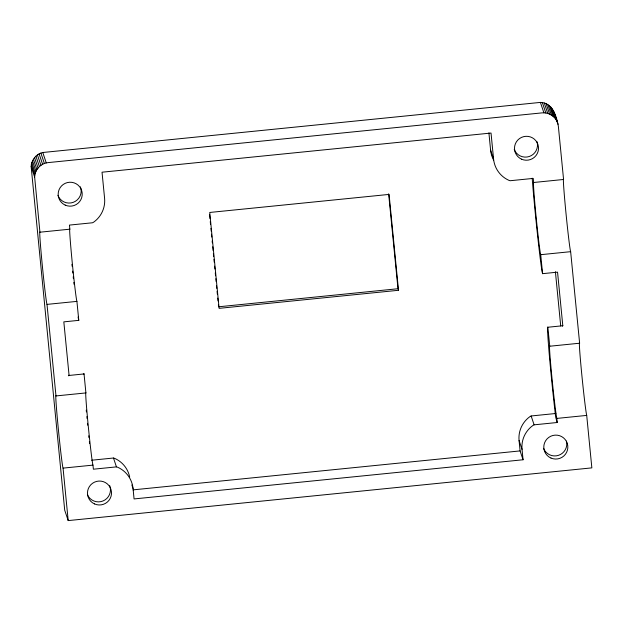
<?xml version="1.0" encoding="UTF-8"?>
<svg xmlns="http://www.w3.org/2000/svg" width="623" height="623" viewBox="0 0 623 623"><rect width="100%" height="100%" fill="white"/><g stroke="black" fill="none" stroke-linecap="round" stroke-linejoin="round"><path stroke-width="0.93" d="M31.15 166.614C31.306 159.994 36.321 153.943 42.777 152.503L540.406 102.406C552.64 102.593 556.612 116.47 558.356 126.267L563.574 179.479A36.477 0.888 84.3 0 0 565.848 211.812A36.477 0.888 84.3 0 0 570.652 251.676L579.624 343.218A36.477 0.903 84.2 0 0 581.89 375.544A36.477 0.903 84.2 0 0 586.71 415.409L591.85 467.873L68.203 520.594L64.706 510.182L31.15 166.614L34.647 177.033L39.927 232.2A36.477 0.872 84.3 0 0 42.216 264.526A36.477 0.872 84.3 0 0 46.998 304.39L55.984 395.932A36.477 0.872 84.3 0 0 58.266 428.258A36.477 0.872 84.3 0 0 63.055 468.122L68.203 520.594M34.647 177.033C34.779 169.713 40.931 163.21 48.212 162.595L541.932 112.888C548.497 112.156 555.194 116.252 557.468 122.466M555.864 413.485L531.146 415.977L529.947 416.616A26.322 26.166 -18.6 0 0 519.068 440.492L520.088 450.912L523.063 459.766L134.07 498.93L133.049 488.51L131.858 484.967M532.19 178.17A55.649 1.355 84.3 0 0 537.672 236.234A55.649 1.355 84.3 0 0 542.586 273.661L557.554 272.158L562.803 325.743L547.843 327.246L549.759 346.224A36.477 0.903 84.2 0 0 552.025 378.55A36.477 0.903 84.2 0 0 556.845 418.415L557.188 422.511L534.113 424.831L532.922 425.47A26.322 26.166 -18.6 0 0 522.043 449.347L523.063 459.766M39.927 232.2L69.854 229.186L69.449 225.09L92.516 222.769L93.707 222.131A26.322 26.166 -18.6 0 0 104.586 198.254L102.032 172.205L491.025 133.049L493.58 159.099A26.322 26.166 -18.6 0 0 508.89 180.335L510.182 180.725L533.249 178.404L533.638 182.492A36.477 0.888 84.3 0 0 535.912 214.826A36.477 0.888 84.3 0 0 540.717 254.69L542.586 273.661M533.638 182.492L563.574 179.479M46.998 304.39L76.917 301.384L78.786 320.354L63.826 321.865L69.083 375.451A55.649 1.355 84.3 0 0 68.764 375.84M540.717 254.69L570.652 251.676M398.51 290.287L389.071 194.407L209.749 212.459L219.109 308.346L398.51 290.287L397.988 288.729L218.587 306.789L218.4 304.849M69.083 375.451L84.043 373.94L85.904 392.926A36.477 0.872 84.3 0 0 88.186 425.252A36.477 0.872 84.3 0 0 92.967 465.116L93.38 469.205L116.446 466.884L117.747 467.273A26.322 26.166 -18.6 0 1 133.049 488.51M55.984 395.932L85.904 392.926M549.759 346.224L579.624 343.218M91.612 460.226L113.479 458.022L114.772 458.411A26.322 26.166 -18.6 0 1 129.701 477.117M63.055 468.122L92.967 465.116M556.845 418.415L586.71 415.409M133.034 489.873L520.088 450.912M558.037 124.335L553.972 112.054M553.162 110.271L556.658 120.691M552.126 108.612L555.623 119.024M550.88 107.101L554.377 117.521M549.447 105.77L552.944 116.182M547.851 104.633L551.347 115.053M546.114 103.714L549.611 114.134M544.276 103.029L547.773 113.448M542.36 102.593L545.857 113.004M540.406 102.406L543.902 112.818M488.907 132.87L490.613 150.236L493.58 159.099M557.188 422.511L555.7 417.2A55.649 1.355 84.3 0 1 549.393 355.935A55.649 1.355 84.3 0 1 547.843 327.246M531.146 415.977L534.113 424.831M519.068 440.492L522.043 449.347M42.777 152.503L46.266 162.922M40.892 153.079L44.389 163.491M39.101 153.889L42.598 164.301M37.427 154.925L40.923 165.344M35.908 156.171L39.405 166.59M34.561 157.603L38.058 168.023M33.416 159.2L36.913 169.612M32.489 160.929L35.986 171.341M31.796 162.759L35.285 173.178M31.345 164.667L34.841 175.079M113.479 458.022L116.446 466.884M555.397 271.683L560.716 325.93M388.643 193.823L397.988 288.729M209.601 214.779L209.982 218.657M210.263 221.562L210.551 224.467M210.924 228.337L211.213 231.242M211.493 234.155L211.781 237.059M212.155 240.93L212.342 242.869M212.723 246.739L213.105 250.617M213.385 253.522L213.673 256.427M213.954 259.332L214.234 262.236M214.616 266.114L214.896 269.019M215.278 272.89L215.558 275.794M215.846 278.699L216.126 281.612M216.508 285.482L216.788 288.387M217.077 291.291L217.357 294.196M217.739 298.074L218.019 300.979M78.786 320.354A55.649 1.355 84.3 0 1 78.101 316.99M74.02 284.267A55.649 1.355 84.3 0 1 73.818 282.437M73.421 278.699A55.649 1.355 84.3 0 1 73.218 276.814M72.821 273.038A55.649 1.355 84.3 0 1 72.626 271.122M72.128 266.286A55.649 1.355 84.3 0 1 71.933 264.339M493.58 160.002A26.322 26.166 -18.6 0 1 490.613 150.236M562.491 326.133A55.649 1.355 84.3 0 1 562.803 325.743M89.572 443.374A55.649 1.355 84.3 0 1 89.369 441.497M88.972 437.712A55.649 1.355 84.3 0 1 88.778 435.812M87.703 425.174A55.649 1.355 84.3 0 1 87.508 423.266M87.049 418.5A55.649 1.355 84.3 0 1 86.87 416.6M86.426 411.928A55.649 1.355 84.3 0 1 86.262 410.105M83.723 374.33A55.649 1.355 84.3 0 1 84.043 373.94M76.917 301.384A36.477 0.872 84.3 0 1 72.136 261.512A36.477 0.872 84.3 0 1 69.854 229.186M566.447 441.061A12.032 11.962 -18.6 0 1 558.403 455.366A12.032 11.962 -18.6 0 1 543.567 448.365M109.71 485.66A12.032 11.962 -18.6 0 1 103.044 500.954A12.032 11.962 -18.6 0 1 87.493 494.872M80.414 186.845A12.032 11.962 -18.6 0 1 73.374 202.288A12.032 11.962 -18.6 0 1 57.892 195.342M536.987 141.647A12.032 11.962 -18.6 0 1 529.332 156.474A12.032 11.962 -18.6 0 1 514.216 149.403M550.989 458.061A12.032 11.962 -18.6 0 0 567.771 445.71A12.032 11.962 -18.6 0 0 548.692 437.463A12.032 11.962 -18.6 0 0 550.989 458.061M94.517 503.929A12.032 11.962 -18.6 0 0 111.462 491.812A12.032 11.962 -18.6 0 0 92.5 483.308A12.032 11.962 -18.6 0 0 94.517 503.929M521.544 159.177A12.032 11.962 -18.6 0 0 538.482 147.059A12.032 11.962 -18.6 0 0 519.52 138.555A12.032 11.962 -18.6 0 0 521.544 159.177M65.22 205.115A12.032 11.962 -18.6 0 0 82.166 192.998A12.032 11.962 -18.6 0 0 63.196 184.494A12.032 11.962 -18.6 0 0 65.22 205.115"/></g></svg>
